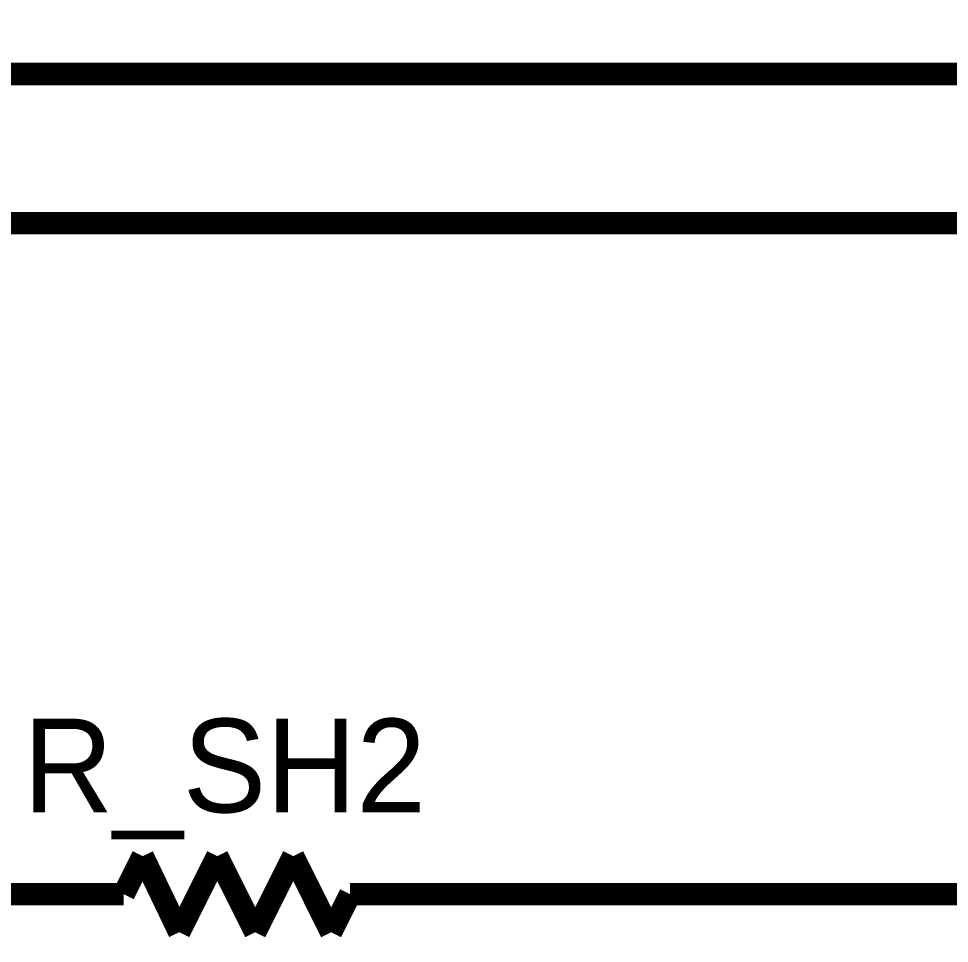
# Model space of a CAD drawing. Header units: inches. Extents: x 0 to 16.9, y 0 to 11.7.
# Drawn here: x 14.6506 to 15.1422, y 5.092 to 5.5801 of the extents above; entities that cross this region are included whole.
import ezdxf

# ---------------------------------------------------------------- set-up
doc = ezdxf.new("R2010")
doc.units = ezdxf.units.IN
doc.header["$MEASUREMENT"] = 0
doc.layers.add('Sheet', color=255, linetype='Continuous')

msp = doc.modelspace()

# ---------------------------------------------------------------- linework, layer by layer
at = {"layer": 'Sheet'}
for points in [[(15.69215, 5.41739, 0.0118, 0.0118, 0), (15.69215, 5.47218, 0.0118, 0.0118, 0), (14.40832, 5.47218, 0.0118, 0.0118, 0), (14.40832, 5.86575, 0.0118, 0.0118, 0)], [(15.69215, 5.56556, 0.0118, 0.0118, 0), (15.69215, 5.55089, 0.0118, 0.0118, 0), (14.48702, 5.55089, 0.0118, 0.0118, 0), (14.48702, 5.11796, 0.0118, 0.0118, 0)], [(14.71617, 5.13803, 0.0118, 0.0118, 0), (14.70614, 5.11796, 0.0118, 0.0118, 0)], [(14.73545, 5.0979, 0.0118, 0.0118, 0), (14.71617, 5.13803, 0.0118, 0.0118, 0)], [(14.75551, 5.13803, 0.0118, 0.0118, 0), (14.73545, 5.0979, 0.0118, 0.0118, 0)], [(14.77557, 5.0979, 0.0118, 0.0118, 0), (14.75551, 5.13803, 0.0118, 0.0118, 0)], [(14.79563, 5.13803, 0.0118, 0.0118, 0), (14.77557, 5.0979, 0.0118, 0.0118, 0)], [(14.81569, 5.0979, 0.0118, 0.0118, 0), (14.79563, 5.13803, 0.0118, 0.0118, 0)], [(14.66602, 5.11796, 0.0118, 0.0118, 0), (14.56572, 5.11796, 0.0118, 0.0118, 0)], [(14.70614, 5.11796, 0.0118, 0.0118, 0), (14.66602, 5.11796, 0.0118, 0.0118, 0)], [(14.82572, 5.11796, 0.0118, 0.0118, 0), (14.81569, 5.0979, 0.0118, 0.0118, 0)], [(14.86584, 5.11796, 0.0118, 0.0118, 0), (14.82572, 5.11796, 0.0118, 0.0118, 0)], [(14.86584, 5.11796, 0.0118, 0.0118, 0), (14.96614, 5.11796, 0.0118, 0.0118, 0)], [(15.3928, 5.11796, 0.0118, 0.0118, 0), (14.96614, 5.11796, 0.0118, 0.0118, 0)]]:
    msp.add_lwpolyline(points, format="xyseb", dxfattribs=at)

# ---------------------------------------------------------------- texts
msp.add_text('R_SH2', height=0.049389, dxfattribs=at).set_placement((14.6529, 5.16118))

doc.saveas('drawing.dxf')
